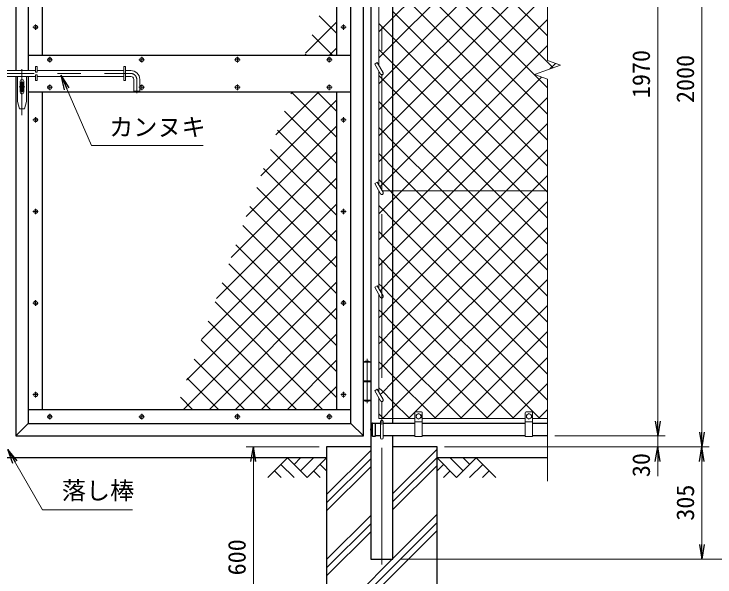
# Model space of a CAD drawing. Units: millimetres, scale not verified. Extents: x -4200 to 4200, y -2970 to 2970.
# Drawn here: x 1242 to 3148, y -892 to 638 of the extents above; entities that cross this region are included whole.
import ezdxf
from ezdxf.enums import TextEntityAlignment as Align

# ---------------------------------------------------------------- set-up
doc = ezdxf.new("R2010")
doc.units = ezdxf.units.MM
doc.header["$LTSCALE"] = 10
doc.linetypes.add('USER1', pattern=[50.8, 31.75, -6.35, 6.35, -6.35])
for name, color, linetype, lineweight in [('0-0_D-STR1', 1, 'Continuous', 25), ('0-1_D-DCR-HCH', 7, 'Continuous', 13), ('0-2_D-STR2', 7, 'Continuous', 13), ('0-3_D-STR3', 3, 'Continuous', 13), ('0-4_D-BMK', 2, 'USER1', 13), ('0-5_D-STR4', 7, 'Continuous', 25), ('0-6_D-BGD', 7, 'Continuous', 25), ('0-7_D-STR-TXT', 7, 'Continuous', 13), ('0-8_D-STR-DIM', 7, 'Continuous', 13)]:
    doc.layers.add(name, color=color, linetype=linetype, lineweight=lineweight)
doc.layers.add('0-9_0', color=7, linetype='Continuous')
doc.styles.add('ＭＳ ゴシック', font='')
doc.styles.get('ＭＳ ゴシック').set_extended_font_data('MS Gothic')

# ---------------------------------------------------------------- blocks, each defined once
blk = doc.blocks.new('_Open')
at = {"layer": '0-9_0'}
blk.add_line((-10, 1.667), (0, 0), dxfattribs=at)
blk.add_lwpolyline([(-10, -1.667), (0, 0), (-10, 0)], dxfattribs=at)

msp = doc.modelspace()

# ---------------------------------------------------------------- linework, layer by layer
at = {"layer": '0-0_D-STR1'}
for p, q in [((1247.06, 1461.59), (1247.06, 484.59)), ((2192.06, -508.41), (2192.06, 1461.59)), ((1281.06, 1427.59), (1281.06, 484.59)), ((2158.06, -474.41), (2158.06, 1427.59)), ((2272.56, -474.41), (2272.56, 1427.59)), ((1319.06, 1389.59), (1319.06, 526.59)), ((2120.06, 526.59), (2120.06, 1389.59)), ((1281.06, 526.59), (2158.06, 526.59)), ((1247.06, 468.59), (1247.06, -508.41)), ((1281.06, 468.59), (1281.06, -474.41)), ((1281.06, 426.59), (2158.06, 426.59)), ((1319.06, 426.59), (1319.06, -436.41)), ((2120.06, -436.41), (2120.06, 426.59)), ((1281.06, -436.41), (2158.06, -436.41)), ((1281.06, -474.41), (1247.06, -508.41)), ((1281.06, -474.41), (2158.06, -474.41)), ((2158.06, -474.41), (2192.06, -508.41)), ((2216.98, -473.91), (2225.31, -473.91)), ((2217.31, -508.91), (2217.31, -473.91)), ((2225.31, -508.91), (2225.31, -473.91)), ((2238.31, -474.41), (2225.31, -474.41)), ((2332.31, -474.41), (2246.31, -474.41)), ((2632.31, -474.41), (2352.31, -474.41)), ((2692.31, -474.41), (2652.31, -474.41)), ((1247.06, -508.41), (2192.06, -508.41)), ((2216.98, -508.91), (2225.31, -508.91)), ((2238.31, -508.41), (2225.31, -508.41)), ((2332.31, -508.41), (2246.31, -508.41)), ((2632.31, -508.41), (2352.31, -508.41)), ((2692.31, -508.41), (2652.31, -508.41))]:
    msp.add_line(p, q, dxfattribs=at)
msp.add_lwpolyline([(2212.06, 1477.59), (2212.06, -843.41), (2272.56, -843.41), (2272.56, -508.41)], dxfattribs=at)
for centre, radius, start, end in [((2247.54, -491.41), 35.72, 151.52136, 208.47864), ((2216.98, -474.91), 1, 90, 147.70173), ((2216.98, -507.91), 1, 212.29827, 270)]:
    msp.add_arc(centre, radius, start, end, dxfattribs=at)
at = {"layer": '0-1_D-DCR-HCH'}
for p, q in [((2092.31, -668.2), (2212.06, -548.45)), ((2272.56, -664.72), (2392.31, -544.97)), ((1985.89, -568.41), (1932.68, -621.62)), ((1985.89, -568.41), (2039.1, -621.62)), ((2003.62, -586.14), (2021.36, -568.41)), ((2021.36, -603.88), (2056.84, -568.41)), ((2039.1, -621.62), (2092.31, -568.41)), ((2092.31, -690.29), (2212.06, -570.54)), ((2272.56, -686.82), (2392.31, -567.07)), ((2445.52, -621.62), (2392.31, -568.41)), ((2463.26, -603.88), (2427.79, -568.41)), ((2498.74, -568.41), (2445.52, -621.62)), ((2481.09, -586.24), (2463.26, -568.41)), ((2498.74, -568.41), (2551.95, -621.62)), ((1968.15, -586.14), (2003.79, -621.62)), ((2074.57, -586.14), (2092.31, -603.8)), ((2272.56, -708.92), (2392.31, -589.17)), ((2410.05, -586.14), (2392.31, -603.8)), ((2516.47, -586.14), (2480.84, -621.62)), ((1950.41, -603.88), (1968.23, -621.62)), ((2056.84, -603.88), (2074.66, -621.62)), ((2092.31, -712.39), (2212.06, -592.64)), ((2427.79, -603.88), (2409.97, -621.62)), ((2534.21, -603.88), (2516.39, -621.62)), ((2272.56, -841.5), (2392.31, -721.75)), ((2092.31, -844.97), (2212.06, -725.22)), ((2092.31, -1043.85), (2392.31, -743.85)), ((2092.31, -867.07), (2212.06, -747.32)), ((2092.31, -1065.94), (2392.31, -765.94)), ((2092.31, -889.17), (2212.06, -769.42)), ((2092.31, -1021.75), (2270.66, -843.41))]:
    msp.add_line(p, q, dxfattribs=at)
at = {"layer": '0-2_D-STR2'}
for p, q in [((2272.56, 628.12), (2452.04, 807.59)), ((2272.56, 557.4), (2522.75, 807.59)), ((2272.56, 486.69), (2593.46, 807.59)), ((2272.56, 415.98), (2664.17, 807.59)), ((2272.56, 345.27), (2692.31, 765.02)), ((2692.31, 295.79), (2272.56, 715.54)), ((2272.56, 274.56), (2692.31, 694.31)), ((2120.06, 585.19), (2071.99, 633.27)), ((2692.31, 225.08), (2272.56, 644.83)), ((2035.18, 532.16), (2120.06, 617.04)), ((2242.31, 604.37), (2234.31, 612.37)), ((2242.31, 597.87), (2272.56, 628.12)), ((2234.31, 589.87), (2242.31, 597.87)), ((2272.56, 574.12), (2242.31, 604.37)), ((2107.95, 526.59), (2053.12, 581.43)), ((2689.08, 157.59), (2272.56, 574.12)), ((2242.31, 527.15), (2272.56, 557.4)), ((2100.33, 526.59), (2120.06, 546.33)), ((2242.31, 533.66), (2234.31, 541.66)), ((2272.56, 503.41), (2242.31, 533.66)), ((2037.24, 526.59), (2034.25, 529.59)), ((2234.31, 519.15), (2242.31, 527.15)), ((2618.37, 157.59), (2272.56, 503.41)), ((2699.25, 489.12), (2714.35, 504.22)), ((2242.31, 456.44), (2272.56, 486.69)), ((2242.31, 462.94), (2234.31, 470.94)), ((2272.56, 432.69), (2242.31, 462.94)), ((2234.31, 448.44), (2242.31, 456.44)), ((1954.26, 309.81), (2071.04, 426.59)), ((1994.72, 420.98), (2000.33, 426.59)), ((2120.06, 302.35), (1996.51, 425.9)), ((2120.06, 373.06), (2066.53, 426.59)), ((2547.66, 157.59), (2272.56, 432.69)), ((1913.79, 198.63), (2120.06, 404.9)), ((2242.31, 392.23), (2234.31, 400.23)), ((2242.31, 385.73), (2272.56, 415.98)), ((2234.31, 377.73), (2242.31, 385.73)), ((2272.56, 361.98), (2242.31, 392.23)), ((2120.06, 231.64), (1977.64, 374.06)), ((2242.31, 315.02), (2272.56, 345.27)), ((2476.95, 157.59), (2272.56, 361.98)), ((1873.33, 87.46), (2120.06, 334.19)), ((2242.31, 321.52), (2234.31, 329.52)), ((2120.06, 160.93), (1958.77, 322.22)), ((2234.31, 307.02), (2242.31, 315.02)), ((2272.56, 291.27), (2242.31, 321.52)), ((2406.24, 157.59), (2272.56, 291.27)), ((2120.06, 90.22), (1939.9, 270.38)), ((2242.31, 244.31), (2272.56, 274.56)), ((2579.86, 157.59), (2692.31, 270.05)), ((1832.86, -23.72), (2120.06, 263.48)), ((2242.31, 250.81), (2234.31, 258.81)), ((2272.56, 220.56), (2242.31, 250.81)), ((2234.31, 236.31), (2242.31, 244.31)), ((2120.06, 19.51), (1921.03, 218.54)), ((2335.53, 157.59), (2272.56, 220.56)), ((1792.4, -134.89), (2120.06, 192.77)), ((2650.57, 157.59), (2692.31, 199.34)), ((2120.06, -51.2), (1902.17, 166.69)), ((2272.56, -149.7), (2579.86, 157.59)), ((2272.56, -220.41), (2650.57, 157.59)), ((2692.31, -199.19), (2335.53, 157.59)), ((2692.31, -128.48), (2406.24, 157.59)), ((2692.31, -57.77), (2476.95, 157.59)), ((2692.31, 12.94), (2547.66, 157.59)), ((2692.31, 83.66), (2618.37, 157.59)), ((2692.31, 154.37), (2689.08, 157.59)), ((1751.93, -246.07), (2120.06, 122.06)), ((2120.06, -121.91), (1883.3, 114.85)), ((2242.31, 109.39), (2234.31, 117.39)), ((2272.56, 79.14), (2242.31, 109.39)), ((2692.31, -340.61), (2272.56, 79.14)), ((2120.06, -192.62), (1864.43, 63.01)), ((1711.47, -357.24), (2120.06, 51.35)), ((2242.31, 38.68), (2234.31, 46.68)), ((2272.56, 8.43), (2242.31, 38.68)), ((2120.06, -263.33), (1845.56, 11.17)), ((2692.31, -411.32), (2272.56, 8.43)), ((1703.01, -436.41), (2120.06, -19.36)), ((2120.06, -334.04), (1826.69, -40.67)), ((1773.73, -436.41), (2120.06, -90.07)), ((2120.06, -404.75), (1807.82, -92.51)), ((2314.41, -461.41), (2692.31, -83.51)), ((2081, -436.41), (1788.95, -144.36)), ((2242.31, -179.95), (2272.56, -149.7)), ((1844.44, -436.41), (2120.06, -160.78)), ((2242.31, -173.45), (2234.31, -165.45)), ((2385.12, -461.41), (2692.31, -154.22)), ((2234.31, -187.95), (2242.31, -179.95)), ((2272.56, -203.7), (2242.31, -173.45)), ((2010.29, -436.41), (1770.08, -196.2)), ((2530.27, -461.41), (2272.56, -203.7)), ((2242.31, -250.66), (2272.56, -220.41)), ((2455.83, -461.41), (2692.31, -224.93)), ((1915.15, -436.41), (2120.06, -231.49)), ((2242.31, -244.16), (2234.31, -236.16)), ((2272.56, -274.41), (2242.31, -244.16)), ((1939.58, -436.41), (1751.22, -248.04)), ((2234.31, -258.66), (2242.31, -250.66)), ((2459.56, -461.41), (2272.56, -274.41)), ((1868.87, -436.41), (1732.35, -299.88)), ((1985.86, -436.41), (2120.06, -302.2)), ((2526.54, -461.41), (2692.31, -295.64)), ((2242.31, -314.87), (2234.31, -306.87)), ((2272.56, -345.12), (2242.31, -314.87)), ((1798.16, -436.41), (1713.48, -351.72)), ((2388.84, -461.41), (2272.56, -345.12)), ((2056.57, -436.41), (2120.06, -372.91)), ((2597.25, -461.41), (2692.31, -366.35)), ((1727.45, -436.41), (1694.61, -403.57)), ((2667.96, -461.41), (2692.31, -437.06))]:
    msp.add_line(p, q, dxfattribs=at)
for points in [[(2692.31, 578.63), (2463.35, 807.59), (2272.56, 998.38), (2242.31, 1028.63), (2234.31, 1036.63)], [(2707.95, 492.28), (2392.64, 807.59), (2272.56, 927.67), (2242.31, 957.92), (2234.31, 965.92)], [(2692.31, 437.21), (2321.93, 807.59), (2272.56, 856.96), (2242.31, 887.21), (2234.31, 895.21)], [(2692.31, 366.5), (2272.56, 786.25), (2251.22, 807.59), (2242.31, 816.5), (2234.31, 824.5)], [(2237.18, 168.47), (2242.31, 173.6), (2272.56, 203.85), (2692.31, 623.6)], [(2234.31, 94.89), (2242.31, 102.89), (2272.56, 133.14), (2297.01, 157.59), (2692.31, 552.89)], [(2234.31, 24.18), (2242.31, 32.18), (2272.56, 62.43), (2367.73, 157.59), (2676.74, 466.61)], [(2234.31, -46.53), (2242.31, -38.53), (2272.56, -8.28), (2438.44, 157.59), (2692.31, 411.47)], [(2237.68, -113.88), (2242.31, -109.24), (2272.56, -78.99), (2509.15, 157.59), (2692.31, 340.76)], [(2692.31, -269.9), (2272.56, 149.85), (2264.82, 157.59), (2242.31, 180.1), (2234.31, 188.1)], [(2234.31, -329.37), (2242.31, -321.37), (2272.56, -291.12), (2692.31, 128.63)], [(2238.18, -396.22), (2242.31, -392.08), (2272.56, -361.83), (2692.31, 57.92)], [(2243.7, -461.41), (2272.56, -432.54), (2692.31, -12.79)], [(2671.69, -461.41), (2272.56, -62.28), (2242.31, -32.03), (2234.31, -24.03)], [(2600.98, -461.41), (2272.56, -132.99), (2242.31, -102.74), (2234.31, -94.74)], [(2318.13, -461.41), (2272.56, -415.83), (2242.31, -385.58), (2234.31, -377.58)], [(2247.42, -461.41), (2242.31, -456.29), (2234.31, -448.29)]]:
    msp.add_lwpolyline(points, dxfattribs=at)
at = {"layer": '0-3_D-STR3'}
for p, q in [((2234.31, 498.45), (2234.31, 807.45)), ((1301.06, 495.59), (1301.06, 480.59)), ((1301.06, 495.59), (1305.56, 495.59)), ((1305.56, 495.59), (1305.56, 480.59)), ((1541.06, 495.59), (1541.06, 457.59)), ((1541.06, 495.59), (1545.56, 495.59)), ((1545.56, 495.59), (1545.56, 457.59)), ((2222.92, 502.18), (2229.85, 506.18)), ((2222.92, 502.18), (2238.85, 474.59)), ((2229.85, 506.18), (2245.78, 478.59)), ((1183.06, 484.59), (1301.06, 484.59)), ((1301.06, 480.59), (1305.56, 480.59)), ((1305.56, 484.59), (1541.06, 484.59)), ((1545.56, 484.59), (1560.06, 484.59)), ((2234.31, 173.45), (2234.31, 482.45)), ((1183.06, 468.59), (1301.06, 468.59)), ((1251.56, 468.59), (1251.56, 400.59)), ((1276.56, 468.59), (1276.56, 400.59)), ((1301.06, 472.59), (1301.06, 457.59)), ((1301.06, 457.59), (1305.56, 457.59)), ((1305.56, 468.59), (1541.06, 468.59)), ((1541.06, 457.59), (1545.56, 457.59)), ((1545.56, 468.59), (1560.06, 468.59)), ((1584.06, 460.59), (1584.06, 428.59)), ((1259.06, 455.59), (1259.06, 425.59)), ((1261.81, 453.09), (1266.31, 453.09)), ((1261.81, 453.09), (1261.81, 428.09)), ((1266.31, 453.09), (1266.31, 428.09)), ((1269.06, 455.59), (1269.06, 425.59)), ((1261.81, 428.09), (1266.31, 428.09)), ((1568.06, 428.59), (1584.06, 428.59)), ((1570.06, 426.59), (1582.06, 426.59)), ((1582.06, 426.59), (1584.06, 428.59)), ((1251.56, 400.59), (1257.56, 380.59)), ((1270.56, 380.59), (1276.56, 400.59)), ((1257.56, 380.59), (1270.56, 380.59)), ((2222.92, 177.18), (2229.85, 181.18)), ((2222.92, 177.18), (2238.85, 149.59)), ((2229.85, 181.18), (2245.78, 153.59)), ((2234.31, -108.05), (2234.31, 157.45)), ((2692.31, 157.59), (2243.47, 157.59)), ((2222.92, -104.32), (2229.85, -100.32)), ((2222.92, -104.32), (2238.85, -131.91)), ((2229.85, -100.32), (2245.78, -127.91)), ((2234.31, -389.52), (2234.31, -124.05)), ((2212.06, -308.41), (2192.06, -308.41)), ((2192.06, -308.41), (2192.06, -411.41)), ((2192.56, -306.91), (2192.56, -308.41)), ((2192.56, -306.91), (2211.56, -306.91)), ((2211.56, -306.91), (2211.56, -308.41)), ((2212.06, -308.41), (2212.06, -411.41)), ((2212.06, -358.41), (2192.06, -358.41)), ((2212.06, -361.41), (2192.06, -361.41)), ((2222.92, -385.79), (2229.85, -381.79)), ((2222.92, -385.79), (2238.85, -413.37)), ((2229.85, -381.79), (2245.78, -409.37)), ((2212.06, -411.41), (2192.06, -411.41)), ((2192.56, -411.41), (2192.56, -412.91)), ((2211.56, -412.91), (2192.56, -412.91)), ((2211.56, -411.41), (2211.56, -412.91)), ((2234.31, -461.41), (2234.31, -405.52)), ((2332.31, -510.41), (2332.31, -445.41)), ((2350.31, -443.41), (2334.31, -443.41)), ((2335.81, -459.15), (2335.81, -451.66)), ((2348.81, -459.15), (2348.81, -451.66)), ((2352.31, -510.41), (2352.31, -445.41)), ((2632.31, -510.41), (2632.31, -445.41)), ((2650.31, -443.41), (2634.31, -443.41)), ((2635.81, -459.15), (2635.81, -451.66)), ((2648.81, -459.15), (2648.81, -451.66)), ((2652.31, -510.41), (2652.31, -445.41)), ((2234.31, -461.41), (2332.31, -461.41)), ((2238.31, -513.41), (2238.31, -469.41)), ((2246.31, -513.41), (2246.31, -469.41)), ((2352.31, -470.41), (2332.31, -470.41)), ((2335.81, -459.15), (2342.31, -462.91)), ((2342.31, -462.91), (2348.81, -459.15)), ((2352.31, -461.41), (2632.31, -461.41)), ((2652.31, -470.41), (2632.31, -470.41)), ((2635.81, -459.15), (2642.31, -462.91)), ((2642.31, -462.91), (2648.81, -459.15)), ((2652.31, -461.41), (2692.31, -461.41)), ((2352.31, -510.41), (2332.31, -510.41)), ((2652.31, -510.41), (2632.31, -510.41))]:
    msp.add_line(p, q, dxfattribs=at)
for points in [[(1301.06, 472.59), (1305.56, 472.59), (1305.56, 457.59)], [(1568.06, 460.59), (1568.06, 428.59), (1570.06, 426.59)], [(2335.81, -451.66), (2342.31, -447.91), (2348.81, -451.66)], [(2635.81, -451.66), (2642.31, -447.91), (2648.81, -451.66)]]:
    msp.add_lwpolyline(points, dxfattribs=at)
for centre, radius in [((1301.06, 602.59), 5.25), ((2138.06, 602.59), 5.25), ((1339.56, 514.09), 5.25), ((1589.56, 514.09), 5.25), ((1849.56, 514.09), 5.25), ((2099.56, 514.09), 5.25), ((1339.56, 439.09), 5.25), ((1589.56, 439.09), 5.25), ((1849.56, 439.09), 5.25), ((2099.56, 439.09), 5.25), ((1301.06, 350.59), 5.25), ((2138.06, 350.59), 5.25), ((1301.06, 101.59), 5.25), ((2138.06, 101.59), 5.25), ((1301.06, -147.41), 5.25), ((2138.06, -147.41), 5.25), ((1301.06, -396.41), 5.25), ((2138.06, -396.41), 5.25), ((1339.56, -456.41), 5.25), ((1589.56, -456.41), 5.25), ((1849.56, -456.41), 5.25), ((2099.56, -456.41), 5.25), ((2342.31, -455.41), 6.49), ((2642.31, -455.41), 6.49)]:
    msp.add_circle(centre, radius, dxfattribs=at)
for centre, radius, start, end in [((1560.06, 460.59), 24, 0, 90), ((2242.31, 476.59), 4, 210, 30), ((1264.06, 455.59), 5, 0, 180), ((1560.06, 460.59), 8, 0, 90), ((1264.06, 425.59), 5, 180, 0), ((2242.31, 151.59), 4, 210, 30), ((2242.31, -129.91), 4, 210, 30), ((2202.06, -336.24), 30.83, 72.05475, 107.94525), ((2202.06, -383.57), 30.83, 252.05475, 287.94525), ((2242.31, -411.37), 4, 210, 30), ((2334.31, -445.41), 2, 90, 180), ((2350.31, -445.41), 2, 0, 90), ((2634.31, -445.41), 2, 90, 180), ((2650.31, -445.41), 2, 0, 90), ((2242.31, -469.41), 4, 0, 180), ((2242.31, -513.41), 4, 180, 0)]:
    msp.add_arc(centre, radius, start, end, dxfattribs=at)
at = {"layer": '0-4_D-BMK'}
for p, q in [((2242.31, -858.41), (2242.31, 1501.59)), ((1301.06, 610.03), (1301.06, 595.15)), ((2138.06, 610.03), (2138.06, 595.15)), ((1308.5, 602.59), (1293.62, 602.59)), ((2145.5, 602.59), (2130.62, 602.59)), ((1339.56, 521.53), (1339.56, 506.65)), ((1589.56, 521.53), (1589.56, 506.65)), ((1849.56, 521.53), (1849.56, 506.65)), ((2099.56, 521.53), (2099.56, 506.65)), ((1347, 514.09), (1332.12, 514.09)), ((1597, 514.09), (1582.12, 514.09)), ((1857, 514.09), (1842.12, 514.09)), ((2107, 514.09), (2092.12, 514.09)), ((979.96, 476.59), (1560.06, 476.59)), ((1264.06, 488.62), (1264.06, 363.08)), ((1576.06, 460.59), (1576.06, 423.33)), ((1255.97, 440.59), (1271.51, 440.59)), ((1347, 439.09), (1332.12, 439.09)), ((1339.56, 446.53), (1339.56, 431.65)), ((1597, 439.09), (1582.12, 439.09)), ((1589.56, 446.53), (1589.56, 431.65)), ((1857, 439.09), (1842.12, 439.09)), ((1849.56, 446.53), (1849.56, 431.65)), ((2107, 439.09), (2092.12, 439.09)), ((2099.56, 446.53), (2099.56, 431.65)), ((1308.5, 350.59), (1293.62, 350.59)), ((1301.06, 358.03), (1301.06, 343.15)), ((2145.5, 350.59), (2130.62, 350.59)), ((2138.06, 358.03), (2138.06, 343.15)), ((1308.5, 101.59), (1293.62, 101.59)), ((1301.06, 109.03), (1301.06, 94.15)), ((2145.5, 101.59), (2130.62, 101.59)), ((2138.06, 109.03), (2138.06, 94.15)), ((1308.5, -147.41), (1293.62, -147.41)), ((1301.06, -139.97), (1301.06, -154.85)), ((2145.5, -147.41), (2130.62, -147.41)), ((2138.06, -139.97), (2138.06, -154.85)), ((2202.06, -298.7), (2202.06, -419.13)), ((1308.5, -396.41), (1293.62, -396.41)), ((1301.06, -388.97), (1301.06, -403.85)), ((2145.5, -396.41), (2130.62, -396.41)), ((2138.06, -388.97), (2138.06, -403.85)), ((1347, -456.41), (1332.12, -456.41)), ((1339.56, -448.97), (1339.56, -463.85)), ((1597, -456.41), (1582.12, -456.41)), ((1589.56, -448.97), (1589.56, -463.85)), ((1857, -456.41), (1842.12, -456.41)), ((1849.56, -448.97), (1849.56, -463.85)), ((2107, -456.41), (2092.12, -456.41)), ((2099.56, -448.97), (2099.56, -463.85))]:
    msp.add_line(p, q, dxfattribs=at)
msp.add_arc((1560.06, 460.59), 16, 0, 90, dxfattribs=at)
at = {"layer": '0-5_D-STR4'}
for p, q in [((2212.06, -538.41), (2092.31, -538.41)), ((2392.31, -538.41), (2272.56, -538.41))]:
    msp.add_line(p, q, dxfattribs=at)
msp.add_lwpolyline([(2092.31, -538.41), (2092.31, -1138.41), (2392.31, -1138.41), (2392.31, -538.41)], dxfattribs=at)
at = {"layer": '0-6_D-BGD'}
for p, q in [((2092.31, -568.41), (392.31, -568.41)), ((2692.31, -568.41), (2392.31, -568.41))]:
    msp.add_line(p, q, dxfattribs=at)
at = {"layer": '0-7_D-STR-TXT'}
for points in [[(1757.02, 280.48), (1453.05, 280.48), (1371.03, 469.99)], [(1564.24, -709.39), (1319.92, -709.39), (1226.25, -547.15)]]:
    msp.add_lwpolyline(points, dxfattribs=at)
at = {"layer": '0-8_D-STR-DIM'}
for p, q in [((2692.31, 512.25), (2692.31, 1524.59)), ((2992.31, -468.41), (2992.31, 1421.59)), ((3112.31, -498.41), (3112.31, 1421.59)), ((2657.07, 473.77), (2727.55, 499.42)), ((2727.55, 499.42), (2692.31, 512.25)), ((2692.31, 460.94), (2657.07, 473.77)), ((2692.31, -631.41), (2692.31, 460.94)), ((2992.31, -468.41), (2992.31, -428.41)), ((2712.31, -508.41), (3012.31, -508.41)), ((2712.31, -508.41), (3012.31, -508.41)), ((2992.31, -538.41), (2992.31, -508.41)), ((2072.31, -538.41), (1873.3, -538.41)), ((2412.31, -538.41), (3012.31, -538.41)), ((2412.31, -538.41), (3132.31, -538.41)), ((2412.31, -538.41), (3132.31, -538.41)), ((1893.3, -1098.41), (1893.3, -578.41)), ((2992.31, -578.41), (2992.31, -618.41)), ((3112.31, -578.41), (3112.31, -803.41)), ((2292.56, -843.41), (3252.31, -843.41)), ((2292.56, -843.41), (3132.31, -843.41))]:
    msp.add_line(p, q, dxfattribs=at)

# ---------------------------------------------------------------- block references
at = {"layer": '0-7_D-STR-TXT', "xscale": 4, "yscale": 4}
for p, rotation in [((1370.24, 471.83), 113.40164), ((1225.25, -545.42), 120)]:
    msp.add_blockref('_Open', p, dxfattribs=dict(at, rotation=rotation))
at = {"layer": '0-8_D-STR-DIM', "xscale": 4, "yscale": 4}
for p, rotation in [((2992.31, -508.41), 270), ((2992.31, -508.41), 270), ((3112.31, -538.41), 270), ((1893.3, -538.41), 90), ((2992.31, -538.41), 90), ((3112.31, -538.41), 90), ((3112.31, -843.41), 270)]:
    msp.add_blockref('_Open', p, dxfattribs=dict(at, rotation=rotation))

# ---------------------------------------------------------------- texts
at = {"layer": '0-7_D-STR-TXT', "style": 'ＭＳ ゴシック'}
for s, p in [('カンヌキ', (1500.93, 292.56)), ('落し棒', (1372.36, -695.67))]:
    msp.add_text(s, height=48.09, dxfattribs=at).set_placement(p, align=Align.BOTTOM_LEFT)
at = {"layer": '0-8_D-STR-DIM', "style": 'ＭＳ ゴシック'}
for s, p in [('1970', (2985.56, 409.69)), ('2000', (3105.56, 396.34)), ('30', (2985.57, -620.6)), ('305', (3105.56, -739.13)), ('600', (1886.55, -887.66))]:
    msp.add_text(s, height=48.09, rotation=90, dxfattribs=at).set_placement(p, align=Align.BOTTOM_LEFT)

doc.saveas('drawing.dxf')
